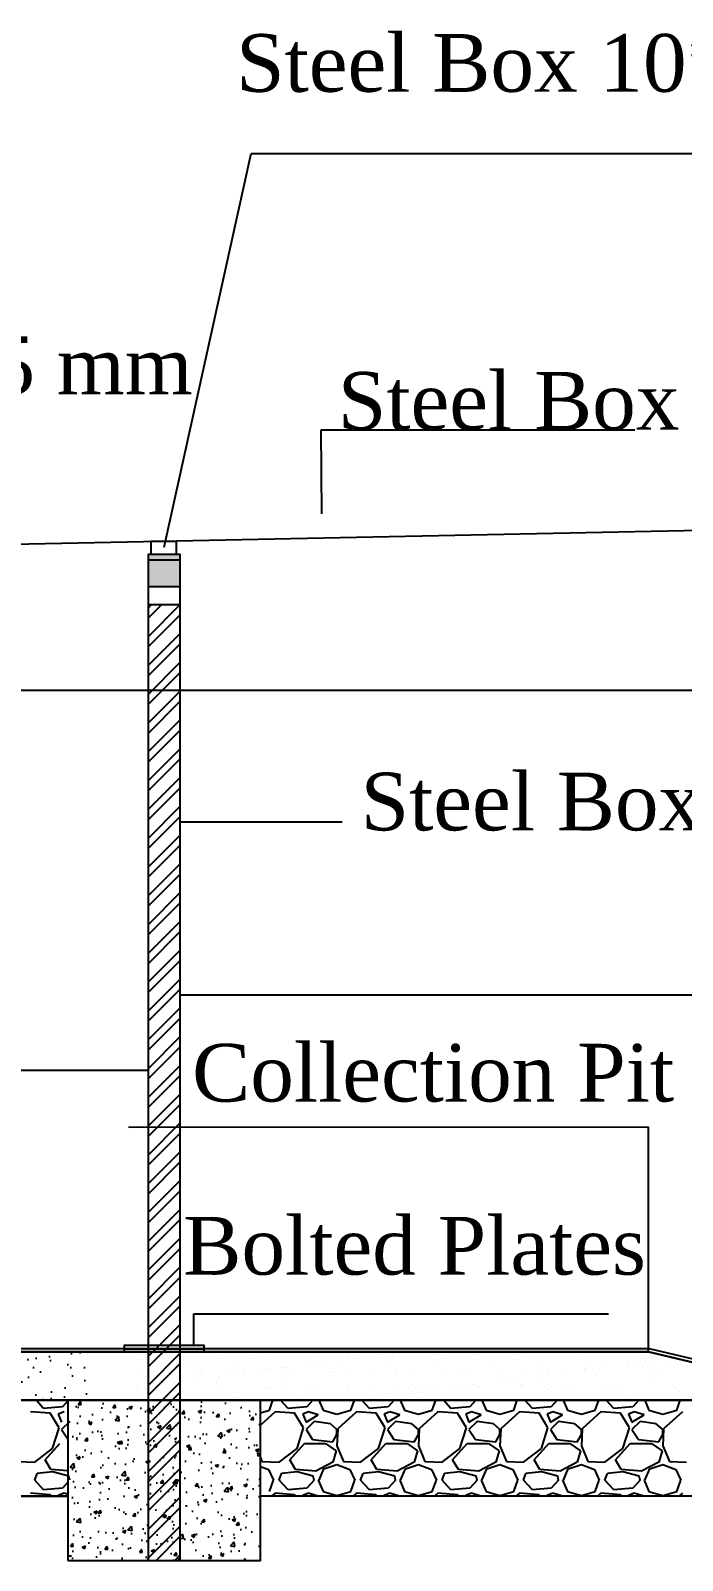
# Model space of a CAD drawing. Header units: centimetres. Extents: x 19229 to 47372, y 10219 to 25334.
# Drawn here: x 44948 to 45151, y 20594.9 to 21071.6 of the extents above; entities that cross this region are included whole.
import ezdxf

# ---------------------------------------------------------------- set-up
doc = ezdxf.new("R2010")
doc.units = ezdxf.units.CM
doc.layers.get('0').update_dxf_attribs({"linetype": 'CONTINUOUS'})
doc.styles.add('style3', font='times.ttf', dxfattribs={"height": 25})
pattern_1 = [(45, (23546.9906, 10844.459), (-4.4856766, 4.4856766), []), (45, (23546.9906, 10847.631), (-4.4856766, 4.4856766), [])]

msp = doc.modelspace()

# ---------------------------------------------------------------- hatches: boundary and pattern name
at = {"ltscale": 20}
h = msp.add_hatch(color=7, dxfattribs=at)
h.dxf.hatch_style = 1
h.paths.add_polyline_path([(44994.67, 20908.32), (44984.68, 20908.32), (44984.68, 20898.33), (44994.67, 20898.33)])
h = msp.add_hatch(dxfattribs=at)
h.set_pattern_fill('STEEL', scale=1.998017)
h.set_pattern_definition(pattern_1)
h.paths.add_polyline_path([(45594.56, 20898.61), (45584.57, 20898.61), (45584.57, 20594.91), (45594.56, 20594.91)])
h.paths.add_polyline_path([(45046.11, 20817.28), (45795.18, 20817.28), (45795.18, 20845.54), (45046.11, 20845.54)], flags=9)
h = msp.add_hatch(dxfattribs=at)
h.set_pattern_fill('STEEL', scale=1.998017)
h.set_pattern_definition(pattern_1)
h.paths.add_polyline_path([(44994.64, 20892.61), (44984.65, 20892.61), (44984.65, 20851.04), (44994.64, 20851.04)])
h.paths.add_polyline_path([(44994.64, 20851.04), (44984.65, 20851.04), (44984.65, 20594.91), (44994.64, 20594.91)])
h = msp.add_hatch()
h.set_pattern_fill('AR-SAND', scale=0.199802)
h.set_pattern_definition([(37.5, (23398.728, 11053.628), (-0.319689, 9.7785609), [0, -7.713945, 0, -8.6274384, 0, -8.2468162]), (7.5, (23398.728, 11053.628), (8.981553, 14.322289), [0, -4.1614703, 0, -6.9527004, 0, -2.664356]), (327.5, (23392.485, 11053.628), (15.804164, 0.0287152), [0, -2.537482, 0, -9.1349348, 0, -11.926165]), (317.5, (23392.485, 11053.628), (15.2559896, 4.454166), [0, -1.268741, 0, -5.9884573, 0, -6.851201])])
h.paths.add_polyline_path([(44965.81, 20659.85), (44766, 20659.85), (44766, 20644.86), (44965.81, 20644.86), (44965.81, 20649.86)])
at = {"ltscale": 500}
h = msp.add_hatch(dxfattribs=at)
h.set_pattern_fill('CONCRETE_C', scale=1.498513, pattern_type=2)
h.set_pattern_definition([(50, (23642.413, 10964.347), (10.7482366, -0.940349), [1.1238847, -12.3627317]), (355, (23642.413, 10964.347), (-2.0792067, 11.2716964), [0.899108, -9.8901853]), (100.4514, (23643.309, 10964.268), (8.669038, 10.3313407), [0.955155, -10.506705]), (46.1842, (23642.413, 10967.344), (15.992745, -2.480324), [1.685827, -18.544098]), (96.6356, (23643.746, 10967.137), (14.006041, 14.597282), [1.432733, -15.760055]), (351.1842, (23642.413, 10967.344), (14.00603, 14.597293), [1.348662, -14.835278]), (21, (23643.912, 10966.595), (8.9447294, -6.033296), [1.1238847, -12.3627317]), (326, (23643.912, 10966.595), (3.6461117, 10.866467), [0.899108, -9.8901853]), (71.4514, (23644.657, 10966.092), (12.5908447, 4.833161), [0.955155, -10.506705]), (37.5, (23642.4134, 10964.347), (0.182217, 4.98845744), [0, -9.7703043, 0, -10.0400366, 0, -9.9276482]), (7.5, (23642.4134, 10964.347), (3.942131, 5.9103105), [0, -5.7243194, 0, -9.5455274, 0, -3.7837451]), (327.5, (23639.0717, 10964.347), (7.9993982, -0.3379877), [0, -3.7462823, 0, -11.6884009, 0, -15.5096088]), (317.5, (23637.573, 10964.347), (8.7391202, 1.500086), [0, -4.870167, 0, -7.762297, 0, -11.01407])])
h.paths.add_polyline_path([(45019.62, 20644.86), (44959.68, 20644.86), (44959.68, 20594.91), (45019.62, 20594.91)])

# ---------------------------------------------------------------- linework, layer by layer
at = {"color": 7, "ltscale": 20}
for p, q in [((44989.65, 20910.6), (45016.77, 21033.29)), ((45016.77, 21033.29), (45416.63, 21033.29)), ((45038.76, 20921.02), (45038.5, 20947.16)), ((45038.5, 20947.16), (45136.21, 20947.16)), ((44400.87, 20900.61), (45585.57, 20924.58)), ((44994.64, 20644.86), (44994.64, 20892.61)), ((44994.64, 20825.03), (45045.07, 20825.03)), ((44994.64, 20771.17), (45584.57, 20771.17)), ((44409.36, 20747.7), (44984.65, 20747.7)), ((44984.65, 20747.7), (44984.65, 20747.7)), ((44998.85, 20661.84), (44998.85, 20671.73)), ((44998.85, 20671.73), (45127.98, 20671.73)), ((44989.65, 20659.85), (45025.79, 20659.85))]:
    msp.add_line(p, q, dxfattribs=at)
at = {"color": 7}
for p, q in [((44409.36, 20866.04), (46769.02, 20866.04)), ((45140.52, 20729.89), (44978.56, 20729.76)), ((45140.52, 20659.85), (45140.52, 20729.89)), ((45140.52, 20660.84), (44409.36, 20660.84)), ((45140.52, 20659.85), (44409.36, 20659.85)), ((45140.52, 20659.85), (44766, 20659.85)), ((44766, 20659.85), (45140.52, 20659.85)), ((45015.77, 20659.73), (45015.77, 20659.73)), ((45061.09, 20659.41), (45061.09, 20659.41)), ((45063.74, 20659.76), (45063.74, 20659.76)), ((45100.82, 20659.45), (45100.82, 20659.45)), ((45114.1, 20659.62), (45114.1, 20659.62)), ((45127.09, 20659.56), (45127.09, 20659.56)), ((45140.52, 20659.85), (45182.97, 20649.86)), ((45182.97, 20649.86), (45140.52, 20659.85)), ((45180.98, 20651.35), (45140.75, 20660.82)), ((44980.9, 20657.65), (44980.9, 20657.65)), ((44994.18, 20657.82), (44994.18, 20657.82)), ((44996.38, 20655.07), (44996.38, 20655.07)), ((45000.52, 20655.28), (45000.52, 20655.28)), ((45007.17, 20657.75), (45007.17, 20657.75)), ((45012.19, 20655.09), (45012.19, 20655.09)), ((45016.71, 20658.87), (45016.71, 20658.87)), ((45020.87, 20658.25), (45020.87, 20658.25)), ((45021.12, 20654.83), (45021.12, 20654.83)), ((45026.88, 20654.91), (45026.88, 20654.91)), ((45027.99, 20655.12), (45027.99, 20655.12)), ((45033.77, 20655.82), (45033.77, 20655.82)), ((45034.16, 20658.42), (45034.16, 20658.42)), ((45036.38, 20659.28), (45036.38, 20659.28)), ((45036.41, 20656.16), (45036.41, 20656.16)), ((45040.54, 20656.71), (45040.54, 20656.71)), ((45041.43, 20654.65), (45041.43, 20654.65)), ((45043.8, 20655.15), (45043.8, 20655.15)), ((45047.14, 20658.36), (45047.14, 20658.36)), ((45047.43, 20657.61), (45047.43, 20657.61)), ((45050.08, 20657.96), (45050.08, 20657.96)), ((45054.2, 20658.51), (45054.2, 20658.51)), ((45056.69, 20659.11), (45056.69, 20659.11)), ((45057.62, 20658.25), (45057.62, 20658.25)), ((45059.6, 20655.18), (45059.6, 20655.18)), ((45060.85, 20658.85), (45060.85, 20658.85)), ((45074.13, 20659.02), (45074.13, 20659.02)), ((45075.4, 20655.21), (45075.4, 20655.21)), ((45077.29, 20658.66), (45077.29, 20658.66)), ((45087.11, 20658.96), (45087.11, 20658.96)), ((45091.21, 20655.24), (45091.21, 20655.24)), ((45097.6, 20658.48), (45097.6, 20658.48)), ((45098.54, 20657.63), (45098.54, 20657.63)), ((45107.01, 20655.27), (45107.01, 20655.27)), ((45118.21, 20658.03), (45118.21, 20658.03)), ((45120.97, 20654.86), (45120.97, 20654.86)), ((45122.82, 20655.3), (45122.82, 20655.3)), ((45127.18, 20654.97), (45127.18, 20654.97)), ((45134.08, 20655.88), (45134.08, 20655.88)), ((45134.25, 20655.03), (45134.25, 20655.03)), ((45136.72, 20656.23), (45136.72, 20656.23)), ((45138.51, 20657.86), (45138.51, 20657.86)), ((45138.62, 20655.32), (45138.62, 20655.32)), ((45139.45, 20657), (45139.45, 20657)), ((45140.84, 20656.77), (45140.84, 20656.77)), ((45147.23, 20654.97), (45147.23, 20654.97)), ((45147.74, 20657.68), (45147.74, 20657.68)), ((44982.72, 20653.67), (44982.72, 20653.67)), ((44985.26, 20650.82), (44985.26, 20650.82)), ((44986.2, 20649.96), (44986.2, 20649.96)), ((44987.34, 20652.56), (44987.34, 20652.56)), ((44992.79, 20650.42), (44992.79, 20650.42)), ((44995.43, 20650.77), (44995.43, 20650.77)), ((44998.52, 20653.7), (44998.52, 20653.7)), ((44999.56, 20651.31), (44999.56, 20651.31)), ((45001.05, 20653.06), (45001.05, 20653.06)), ((45001.45, 20654.42), (45001.45, 20654.42)), ((45005.87, 20650.37), (45005.87, 20650.37)), ((45006.45, 20652.22), (45006.45, 20652.22)), ((45009.09, 20652.57), (45009.09, 20652.57)), ((45013.22, 20653.11), (45013.22, 20653.11)), ((45014.33, 20653.73), (45014.33, 20653.73)), ((45014.33, 20653.23), (45014.33, 20653.23)), ((45020.11, 20654.02), (45020.11, 20654.02)), ((45022.75, 20654.37), (45022.75, 20654.37)), ((45026.17, 20650.2), (45026.17, 20650.2)), ((45027.31, 20653.17), (45027.31, 20653.17)), ((45030.13, 20653.76), (45030.13, 20653.76)), ((45041.02, 20653.66), (45041.02, 20653.66)), ((45042.37, 20653.8), (45042.37, 20653.8)), ((45045.94, 20653.79), (45045.94, 20653.79)), ((45054.3, 20653.83), (45054.3, 20653.83)), ((45061.74, 20653.82), (45061.74, 20653.82)), ((45062.04, 20654.2), (45062.04, 20654.2)), ((45067.29, 20653.77), (45067.29, 20653.77)), ((45077.54, 20653.85), (45077.54, 20653.85)), ((45080.99, 20654.26), (45080.99, 20654.26)), ((45082.34, 20654.03), (45082.34, 20654.03)), ((45083.28, 20653.17), (45083.28, 20653.17)), ((45093.1, 20650.49), (45093.1, 20650.49)), ((45093.35, 20653.87), (45093.35, 20653.87)), ((45094.28, 20654.43), (45094.28, 20654.43)), ((45095.74, 20650.83), (45095.74, 20650.83)), ((45099.86, 20651.38), (45099.86, 20651.38)), ((45102.95, 20653.58), (45102.95, 20653.58)), ((45106.76, 20652.28), (45106.76, 20652.28)), ((45107.26, 20654.37), (45107.26, 20654.37)), ((45109.15, 20653.9), (45109.15, 20653.9)), ((45109.4, 20652.63), (45109.4, 20652.63)), ((45113.52, 20653.18), (45113.52, 20653.18)), ((45114.42, 20649.84), (45114.42, 20649.84)), ((45120.42, 20654.08), (45120.42, 20654.08)), ((45123.06, 20654.43), (45123.06, 20654.43)), ((45123.26, 20653.41), (45123.26, 20653.41)), ((45124.19, 20652.55), (45124.19, 20652.55)), ((45124.96, 20653.93), (45124.96, 20653.93)), ((45127.41, 20649.78), (45127.41, 20649.78)), ((45140.76, 20653.96), (45140.76, 20653.96)), ((45141.11, 20650.27), (45141.11, 20650.27)), ((45143.86, 20652.96), (45143.86, 20652.96)), ((44981.22, 20647.87), (44981.22, 20647.87)), ((44981.77, 20648.97), (44981.77, 20648.97)), ((44985.9, 20649.51), (44985.9, 20649.51)), ((44990.42, 20648.77), (44990.42, 20648.77)), ((44990.61, 20645.92), (44990.61, 20645.92)), ((44994.5, 20648.04), (44994.5, 20648.04)), ((45006.23, 20648.79), (45006.23, 20648.79)), ((45007.49, 20647.98), (45007.49, 20647.98)), ((45010.92, 20645.74), (45010.92, 20645.74)), ((45021.19, 20648.47), (45021.19, 20648.47)), ((45022.03, 20648.82), (45022.03, 20648.82)), ((45027.11, 20649.34), (45027.11, 20649.34)), ((45031.52, 20645.3), (45031.52, 20645.3)), ((45034.48, 20648.64), (45034.48, 20648.64)), ((45037.84, 20648.85), (45037.84, 20648.85)), ((45046.78, 20649.75), (45046.78, 20649.75)), ((45047.46, 20648.58), (45047.46, 20648.58)), ((45051.83, 20645.12), (45051.83, 20645.12)), ((45052.11, 20645.09), (45052.11, 20645.09)), ((45053.64, 20648.88), (45053.64, 20648.88)), ((45054.75, 20645.44), (45054.75, 20645.44)), ((45058.88, 20645.98), (45058.88, 20645.98)), ((45061.17, 20649.07), (45061.17, 20649.07)), ((45065.77, 20646.89), (45065.77, 20646.89)), ((45067.09, 20649.58), (45067.09, 20649.58)), ((45068.02, 20648.72), (45068.02, 20648.72)), ((45068.42, 20647.24), (45068.42, 20647.24)), ((45069.44, 20648.91), (45069.44, 20648.91)), ((45072.54, 20647.78), (45072.54, 20647.78)), ((45074.45, 20649.24), (45074.45, 20649.24)), ((45079.43, 20648.69), (45079.43, 20648.69)), ((45082.08, 20649.04), (45082.08, 20649.04)), ((45085.25, 20648.94), (45085.25, 20648.94)), ((45086.2, 20649.58), (45086.2, 20649.58)), ((45087.43, 20649.18), (45087.43, 20649.18)), ((45087.69, 20649.13), (45087.69, 20649.13)), ((45101.05, 20648.97), (45101.05, 20648.97)), ((45101.14, 20649.67), (45101.14, 20649.67)), ((45108, 20648.95), (45108, 20648.95)), ((45108.94, 20648.09), (45108.94, 20648.09)), ((45116.86, 20649), (45116.86, 20649)), ((45121.29, 20645.08), (45121.29, 20645.08)), ((45128.61, 20648.5), (45128.61, 20648.5)), ((45132.66, 20649.02), (45132.66, 20649.02)), ((45134.57, 20645.25), (45134.57, 20645.25)), ((45147.55, 20645.19), (45147.55, 20645.19)), ((45148.47, 20649.05), (45148.47, 20649.05)), ((45148.92, 20648.33), (45148.92, 20648.33)), ((45149.85, 20647.47), (45149.85, 20647.47)), ((45565.21, 20644.86), (44741.03, 20644.86)), ((44766, 20644.86), (45969.81, 20644.86)), ((45565.21, 20644.86), (44766, 20644.86)), ((44954.13, 20640.74), (44948.04, 20641.25)), ((44952.1, 20642.26), (44949.72, 20644.86)), ((44957.94, 20642.77), (44952.1, 20642.26)), ((44956.92, 20636.17), (44954.13, 20640.74)), ((44958.44, 20641.25), (44956.67, 20640.49)), ((44956.67, 20640.49), (44957.68, 20637.95)), ((44959.81, 20644.86), (44957.94, 20642.77)), ((45011.85, 20644.89), (45011.85, 20644.89)), ((45019.62, 20640.94), (45022.39, 20641.76)), ((45024.16, 20641.25), (45019.62, 20637.1)), ((45022.39, 20641.76), (45023.5, 20644.86)), ((45030.25, 20640.74), (45024.16, 20641.25)), ((45028.22, 20642.26), (45025.84, 20644.86)), ((45034.06, 20642.77), (45028.22, 20642.26)), ((45033.04, 20636.17), (45030.25, 20640.74)), ((45034.57, 20641.25), (45032.79, 20640.49)), ((45032.79, 20640.49), (45033.81, 20637.95)), ((45033.81, 20637.95), (45037.61, 20640.23)), ((45035.94, 20644.86), (45034.06, 20642.77)), ((45037.61, 20640.23), (45034.57, 20641.25)), ((45037.8, 20644.86), (45039.13, 20641.76)), ((45039.13, 20641.76), (45043.45, 20640.49)), ((45043.45, 20640.49), (45047.76, 20641.76)), ((45049.54, 20641.25), (45043.7, 20635.92)), ((45047.76, 20641.76), (45048.87, 20644.86)), ((45055.63, 20640.74), (45049.54, 20641.25)), ((45053.6, 20642.26), (45051.22, 20644.86)), ((45059.43, 20642.77), (45053.6, 20642.26)), ((45058.42, 20636.17), (45055.63, 20640.74)), ((45059.94, 20641.25), (45058.17, 20640.49)), ((45058.17, 20640.49), (45059.18, 20637.95)), ((45059.18, 20637.95), (45062.99, 20640.23)), ((45061.31, 20644.86), (45059.43, 20642.77)), ((45062.99, 20640.23), (45059.94, 20641.25)), ((45063.18, 20644.86), (45064.51, 20641.76)), ((45064.51, 20641.76), (45068.82, 20640.49)), ((45068.82, 20640.49), (45073.14, 20641.76)), ((45074.91, 20641.25), (45069.08, 20635.92)), ((45073.14, 20641.76), (45074.24, 20644.86)), ((45081, 20640.74), (45074.91, 20641.25)), ((45078.97, 20642.26), (45076.59, 20644.86)), ((45084.81, 20642.77), (45078.97, 20642.26)), ((45083.79, 20636.17), (45081, 20640.74)), ((45085.32, 20641.25), (45083.54, 20640.49)), ((45083.54, 20640.49), (45084.56, 20637.95)), ((45084.56, 20637.95), (45088.36, 20640.23)), ((45086.69, 20644.86), (45084.81, 20642.77)), ((45088.36, 20640.23), (45085.32, 20641.25)), ((45088.55, 20644.86), (45089.88, 20641.76)), ((45089.88, 20641.76), (45094.2, 20640.49)), ((45094.2, 20640.49), (45098.51, 20641.76)), ((45100.29, 20641.25), (45094.45, 20635.92)), ((45098.51, 20641.76), (45099.62, 20644.86)), ((45106.38, 20640.74), (45100.29, 20641.25)), ((45104.35, 20642.26), (45101.97, 20644.86)), ((45110.18, 20642.77), (45104.35, 20642.26)), ((45109.17, 20636.17), (45106.38, 20640.74)), ((45110.69, 20641.25), (45108.92, 20640.49)), ((45108.92, 20640.49), (45109.93, 20637.95)), ((45109.93, 20637.95), (45113.74, 20640.23)), ((45112.06, 20644.86), (45110.18, 20642.77)), ((45113.74, 20640.23), (45110.69, 20641.25)), ((45113.93, 20644.86), (45115.26, 20641.76)), ((45115.26, 20641.76), (45119.57, 20640.49)), ((45119.57, 20640.49), (45123.89, 20641.76)), ((45125.66, 20641.25), (45119.83, 20635.92)), ((45123.89, 20641.76), (45124.99, 20644.86)), ((45131.75, 20640.74), (45125.66, 20641.25)), ((45129.72, 20642.26), (45127.34, 20644.86)), ((45135.56, 20642.77), (45129.72, 20642.26)), ((45134.54, 20636.17), (45131.75, 20640.74)), ((45136.07, 20641.25), (45134.29, 20640.49)), ((45134.29, 20640.49), (45135.31, 20637.95)), ((45135.31, 20637.95), (45139.11, 20640.23)), ((45137.44, 20644.86), (45135.56, 20642.77)), ((45139.11, 20640.23), (45136.07, 20641.25)), ((45139.3, 20644.86), (45140.63, 20641.76)), ((45140.63, 20641.76), (45144.95, 20640.49)), ((45144.95, 20640.49), (45149.26, 20641.76)), ((45151.04, 20641.25), (45145.2, 20635.92)), ((45149.26, 20641.76), (45150.37, 20644.86)), ((44954.89, 20629.83), (44956.92, 20636.17)), ((44960.22, 20638.2), (44957.68, 20635.67)), ((44957.68, 20635.67), (44959.71, 20632.62)), ((45031.01, 20629.83), (45033.04, 20636.17)), ((45036.34, 20638.2), (45033.81, 20635.67)), ((45033.81, 20635.67), (45035.84, 20632.62)), ((45041.42, 20637.44), (45036.34, 20638.2)), ((45043.45, 20635.67), (45041.42, 20637.44)), ((45043.7, 20635.92), (45043.45, 20630.59)), ((45043.45, 20634.14), (45043.45, 20635.67)), ((45056.39, 20629.83), (45058.42, 20636.17)), ((45061.72, 20638.2), (45059.18, 20635.67)), ((45059.18, 20635.67), (45061.21, 20632.62)), ((45066.79, 20637.44), (45061.72, 20638.2)), ((45068.82, 20635.67), (45066.79, 20637.44)), ((45069.08, 20635.92), (45068.82, 20630.59)), ((45068.82, 20634.14), (45068.82, 20635.67)), ((45081.76, 20629.83), (45083.79, 20636.17)), ((45087.09, 20638.2), (45084.56, 20635.67)), ((45084.56, 20635.67), (45086.59, 20632.62)), ((45092.17, 20637.44), (45087.09, 20638.2)), ((45094.2, 20635.67), (45092.17, 20637.44)), ((45094.45, 20635.92), (45094.2, 20630.59)), ((45094.2, 20634.14), (45094.2, 20635.67)), ((45107.14, 20629.83), (45109.17, 20636.17)), ((45112.47, 20638.2), (45109.93, 20635.67)), ((45109.93, 20635.67), (45111.96, 20632.62)), ((45117.54, 20637.44), (45112.47, 20638.2)), ((45119.57, 20635.67), (45117.54, 20637.44)), ((45119.83, 20635.92), (45119.57, 20630.59)), ((45119.57, 20634.14), (45119.57, 20635.67)), ((45132.51, 20629.83), (45134.54, 20636.17)), ((45137.84, 20638.2), (45135.31, 20635.67)), ((45135.31, 20635.67), (45137.34, 20632.62)), ((45142.92, 20637.44), (45137.84, 20638.2)), ((45144.95, 20635.67), (45142.92, 20637.44)), ((45145.2, 20635.92), (45144.95, 20630.59)), ((45144.95, 20634.14), (45144.95, 20635.67)), ((44952.61, 20626.28), (44957.17, 20631.35)), ((45028.73, 20626.28), (45033.3, 20631.35)), ((45033.3, 20631.35), (45039.9, 20631.35)), ((45035.84, 20632.62), (45042.18, 20631.86)), ((45039.9, 20631.35), (45043.19, 20629.07)), ((45042.18, 20631.86), (45043.45, 20634.14)), ((45054.11, 20626.28), (45058.67, 20631.35)), ((45058.67, 20631.35), (45065.27, 20631.35)), ((45061.21, 20632.62), (45067.55, 20631.86)), ((45065.27, 20631.35), (45068.57, 20629.07)), ((45067.55, 20631.86), (45068.82, 20634.14)), ((45079.48, 20626.28), (45084.05, 20631.35)), ((45084.05, 20631.35), (45090.65, 20631.35)), ((45086.59, 20632.62), (45092.93, 20631.86)), ((45090.65, 20631.35), (45093.94, 20629.07)), ((45092.93, 20631.86), (45094.2, 20634.14)), ((45104.86, 20626.28), (45109.42, 20631.35)), ((45109.42, 20631.35), (45116.02, 20631.35)), ((45111.96, 20632.62), (45118.3, 20631.86)), ((45116.02, 20631.35), (45119.32, 20629.07)), ((45118.3, 20631.86), (45119.57, 20634.14)), ((45130.23, 20626.28), (45134.8, 20631.35)), ((45134.8, 20631.35), (45141.39, 20631.35)), ((45137.34, 20632.62), (45143.68, 20631.86)), ((45141.39, 20631.35), (45144.69, 20629.07)), ((45143.68, 20631.86), (45144.95, 20634.14)), ((44949.31, 20625.52), (44954.89, 20629.83)), ((44954.38, 20623.23), (44952.61, 20626.28)), ((45019.62, 20626.93), (45020.1, 20625.77)), ((45025.43, 20625.52), (45031.01, 20629.83)), ((45030.51, 20623.23), (45028.73, 20626.28)), ((45043.19, 20629.07), (45042.18, 20625.52)), ((45043.45, 20630.59), (45045.48, 20625.77)), ((45050.81, 20625.52), (45056.39, 20629.83)), ((45055.88, 20623.23), (45054.11, 20626.28)), ((45068.57, 20629.07), (45067.55, 20625.52)), ((45068.82, 20630.59), (45070.85, 20625.77)), ((45076.18, 20625.52), (45081.76, 20629.83)), ((45081.26, 20623.23), (45079.48, 20626.28)), ((45093.94, 20629.07), (45092.93, 20625.52)), ((45094.2, 20630.59), (45096.23, 20625.77)), ((45101.56, 20625.52), (45107.14, 20629.83)), ((45106.63, 20623.23), (45104.86, 20626.28)), ((45119.32, 20629.07), (45118.3, 20625.52)), ((45119.57, 20630.59), (45121.6, 20625.77)), ((45126.93, 20625.52), (45132.51, 20629.83)), ((45132.01, 20623.23), (45130.23, 20626.28)), ((45144.69, 20629.07), (45143.68, 20625.52)), ((45144.95, 20630.59), (45146.98, 20625.77)), ((44943.98, 20625.77), (44949.31, 20625.52)), ((44949.31, 20619.93), (44950.07, 20621.96)), ((44954.89, 20622.47), (44950.07, 20621.96)), ((44959.68, 20622.81), (44954.38, 20623.23)), ((44959.97, 20621.2), (44954.89, 20622.47)), ((44960.22, 20619.93), (44959.97, 20621.2)), ((45019.62, 20624.18), (45022.13, 20623.23)), ((45020.1, 20625.77), (45025.43, 20625.52)), ((45022.13, 20623.23), (45023.66, 20619.93)), ((45025.43, 20619.93), (45026.19, 20621.96)), ((45031.01, 20622.47), (45026.19, 20621.96)), ((45036.85, 20622.73), (45030.51, 20623.23)), ((45036.09, 20621.2), (45031.01, 20622.47)), ((45036.34, 20619.93), (45036.09, 20621.2)), ((45042.18, 20625.52), (45036.85, 20622.73)), ((45037.87, 20619.93), (45039.39, 20623.49)), ((45039.39, 20623.49), (45043.45, 20624.76)), ((45043.45, 20624.76), (45047.51, 20623.23)), ((45045.48, 20625.77), (45050.81, 20625.52)), ((45047.51, 20623.23), (45049.03, 20619.93)), ((45050.81, 20619.93), (45051.57, 20621.96)), ((45056.39, 20622.47), (45051.57, 20621.96)), ((45062.23, 20622.73), (45055.88, 20623.23)), ((45061.46, 20621.2), (45056.39, 20622.47)), ((45061.72, 20619.93), (45061.46, 20621.2)), ((45067.55, 20625.52), (45062.23, 20622.73)), ((45063.24, 20619.93), (45064.76, 20623.49)), ((45064.76, 20623.49), (45068.82, 20624.76)), ((45068.82, 20624.76), (45072.88, 20623.23)), ((45070.85, 20625.77), (45076.18, 20625.52)), ((45072.88, 20623.23), (45074.41, 20619.93)), ((45076.18, 20619.93), (45076.94, 20621.96)), ((45081.76, 20622.47), (45076.94, 20621.96)), ((45087.6, 20622.73), (45081.26, 20623.23)), ((45086.84, 20621.2), (45081.76, 20622.47)), ((45087.09, 20619.93), (45086.84, 20621.2)), ((45092.93, 20625.52), (45087.6, 20622.73)), ((45088.62, 20619.93), (45090.14, 20623.49)), ((45090.14, 20623.49), (45094.2, 20624.76)), ((45094.2, 20624.76), (45098.26, 20623.23)), ((45096.23, 20625.77), (45101.56, 20625.52)), ((45098.26, 20623.23), (45099.78, 20619.93)), ((45101.56, 20619.93), (45102.32, 20621.96)), ((45107.14, 20622.47), (45102.32, 20621.96)), ((45112.98, 20622.73), (45106.63, 20623.23)), ((45112.21, 20621.2), (45107.14, 20622.47)), ((45112.47, 20619.93), (45112.21, 20621.2)), ((45118.3, 20625.52), (45112.98, 20622.73)), ((45113.99, 20619.93), (45115.51, 20623.49)), ((45115.51, 20623.49), (45119.57, 20624.76)), ((45119.57, 20624.76), (45123.63, 20623.23)), ((45121.6, 20625.77), (45126.93, 20625.52)), ((45123.63, 20623.23), (45125.16, 20619.93)), ((45126.93, 20619.93), (45127.69, 20621.96)), ((45132.51, 20622.47), (45127.69, 20621.96)), ((45138.35, 20622.73), (45132.01, 20623.23)), ((45137.59, 20621.2), (45132.51, 20622.47)), ((45137.84, 20619.93), (45137.59, 20621.2)), ((45143.68, 20625.52), (45138.35, 20622.73)), ((45139.37, 20619.93), (45140.89, 20623.49)), ((45140.89, 20623.49), (45144.95, 20624.76)), ((45144.95, 20624.76), (45149.01, 20623.23)), ((45146.98, 20625.77), (45152.31, 20625.52)), ((45149.01, 20623.23), (45150.53, 20619.93)), ((44952.1, 20616.89), (44949.31, 20619.93)), ((44957.94, 20617.4), (44952.1, 20616.89)), ((44959.68, 20619.33), (44957.94, 20617.4)), ((45022.39, 20616.38), (45023.66, 20619.93)), ((45028.22, 20616.89), (45025.43, 20619.93)), ((45034.06, 20617.4), (45028.22, 20616.89)), ((45036.34, 20619.93), (45034.06, 20617.4)), ((45037.61, 20619.93), (45039.13, 20616.38)), ((45047.76, 20616.38), (45049.03, 20619.93)), ((45053.6, 20616.89), (45050.81, 20619.93)), ((45059.43, 20617.4), (45053.6, 20616.89)), ((45061.72, 20619.93), (45059.43, 20617.4)), ((45062.99, 20619.93), (45064.51, 20616.38)), ((45073.14, 20616.38), (45074.41, 20619.93)), ((45078.97, 20616.89), (45076.18, 20619.93)), ((45084.81, 20617.4), (45078.97, 20616.89)), ((45087.09, 20619.93), (45084.81, 20617.4)), ((45088.36, 20619.93), (45089.88, 20616.38)), ((45098.51, 20616.38), (45099.78, 20619.93)), ((45104.35, 20616.89), (45101.56, 20619.93)), ((45110.18, 20617.4), (45104.35, 20616.89)), ((45112.47, 20619.93), (45110.18, 20617.4)), ((45113.74, 20619.93), (45115.26, 20616.38)), ((45123.89, 20616.38), (45125.16, 20619.93)), ((45129.72, 20616.89), (45126.93, 20619.93)), ((45135.56, 20617.4), (45129.72, 20616.89)), ((45137.84, 20619.93), (45135.56, 20617.4)), ((45139.11, 20619.93), (45140.63, 20616.38)), ((45149.26, 20616.38), (45150.53, 20619.93)), ((44959.68, 20614.89), (44741.03, 20614.89)), ((44954.13, 20615.37), (44948.04, 20615.88)), ((44954.42, 20614.89), (44954.13, 20615.37)), ((44958.44, 20615.88), (44956.67, 20615.11)), ((44956.67, 20615.11), (44956.76, 20614.89)), ((44959.68, 20615.46), (44958.44, 20615.88)), ((45559.59, 20614.89), (45019.62, 20614.89)), ((45024.16, 20615.88), (45023.08, 20614.89)), ((45030.25, 20615.37), (45024.16, 20615.88)), ((45030.55, 20614.89), (45030.25, 20615.37)), ((45034.57, 20615.88), (45032.79, 20615.11)), ((45032.79, 20615.11), (45032.88, 20614.89)), ((45037.52, 20614.89), (45034.57, 20615.88)), ((45039.13, 20616.38), (45043.45, 20615.11)), ((45043.45, 20615.11), (45047.76, 20616.38)), ((45049.54, 20615.88), (45048.46, 20614.89)), ((45055.63, 20615.37), (45049.54, 20615.88)), ((45055.92, 20614.89), (45055.63, 20615.37)), ((45059.94, 20615.88), (45058.17, 20615.11)), ((45058.17, 20615.11), (45058.26, 20614.89)), ((45062.9, 20614.89), (45059.94, 20615.88)), ((45064.51, 20616.38), (45068.82, 20615.11)), ((45068.82, 20615.11), (45073.14, 20616.38)), ((45074.91, 20615.88), (45073.83, 20614.89)), ((45081, 20615.37), (45074.91, 20615.88)), ((45081.29, 20614.89), (45081, 20615.37)), ((45085.32, 20615.88), (45083.54, 20615.11)), ((45083.54, 20615.11), (45083.63, 20614.89)), ((45088.27, 20614.89), (45085.32, 20615.88)), ((45089.88, 20616.38), (45094.2, 20615.11)), ((45094.2, 20615.11), (45098.51, 20616.38)), ((45100.29, 20615.88), (45099.21, 20614.89)), ((45106.38, 20615.37), (45100.29, 20615.88)), ((45106.67, 20614.89), (45106.38, 20615.37)), ((45110.69, 20615.88), (45108.92, 20615.11)), ((45108.92, 20615.11), (45109, 20614.89)), ((45113.65, 20614.89), (45110.69, 20615.88)), ((45115.26, 20616.38), (45119.57, 20615.11)), ((45119.57, 20615.11), (45123.89, 20616.38)), ((45125.66, 20615.88), (45124.58, 20614.89)), ((45131.75, 20615.37), (45125.66, 20615.88)), ((45132.04, 20614.89), (45131.75, 20615.37)), ((45136.07, 20615.88), (45134.29, 20615.11)), ((45134.29, 20615.11), (45134.38, 20614.89)), ((45139.02, 20614.89), (45136.07, 20615.88)), ((45140.63, 20616.38), (45144.95, 20615.11)), ((45144.95, 20615.11), (45149.26, 20616.38)), ((45151.04, 20615.88), (45149.96, 20614.89))]:
    msp.add_line(p, q, dxfattribs=at)
at = {"color": 7, "ltscale": 20}
for points in [[(44985.51, 20908.44), (44993.5, 20908.44), (44993.5, 20912.44), (44985.51, 20912.44)], [(44984.68, 20898.33), (44994.67, 20898.33), (44994.67, 20908.32), (44984.68, 20908.32)], [(44984.65, 20594.91), (44994.64, 20594.91), (44994.64, 20906.6), (44984.65, 20906.6)], [(44984.65, 20594.91), (44994.64, 20594.91), (44994.64, 20892.61), (44984.65, 20892.61)], [(44977.16, 20660.84), (45002.13, 20660.84), (45002.13, 20661.84), (44977.16, 20661.84)], [(44977.16, 20659.85), (45002.13, 20659.85), (45002.13, 20660.84), (44977.16, 20660.84)], [(44959.68, 20594.91), (45019.62, 20594.91), (45019.62, 20644.86), (44959.68, 20644.86)], [(44959.68, 20594.91), (45019.62, 20594.91), (45019.62, 20644.86), (44959.68, 20644.86)], [(44959.68, 20594.91), (45019.62, 20594.91), (45019.62, 20644.86), (44959.68, 20644.86)]]:
    msp.add_lwpolyline(points, close=True, dxfattribs=at)
at = {"color": 7}
msp.add_lwpolyline([(45565.21, 20644.86), (44741.03, 20644.86), (44741.03, 20614.89), (44959.68, 20614.89)], dxfattribs=at)

# ---------------------------------------------------------------- texts
at = {"color": 7, "style": 'style3'}
for s, p in [('Steel Box 10*10cm*4 mm Galvanized ', (45012.04, 21052.53)), ('Corrugated steel Galvanized 0.5 mm ', (44599.49, 20958.29)), ('Steel Box 8*4cm*2mm ', (45043.73, 20947.25)), ('Steel Box 10*10cm*4 mm Galvanized & two Plates 25*25 cm*  3cm', (45050.82, 20822.39)), ('Collection Pit', (44998.34, 20737.89)), ('Bolted Plates', (44995.6, 20683.96))]:
    msp.add_text(s, height=17.9822, dxfattribs=at).set_placement(p)

doc.saveas('drawing.dxf')
